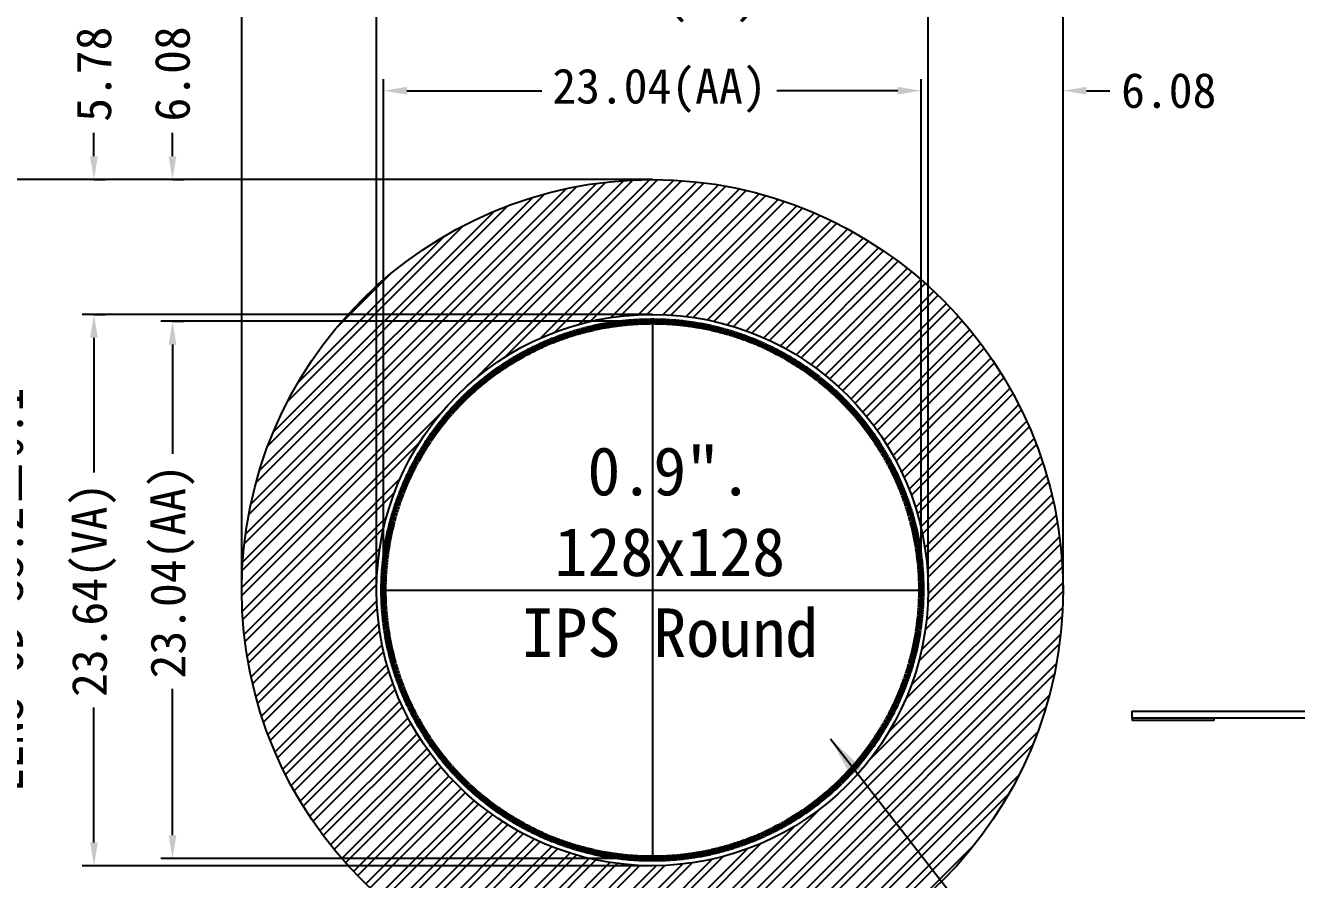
# Model space of a CAD drawing. Header units: inches. Extents: x 228 to 548, y 170 to 330.
# Drawn here: x 257.5 to 311.9, y 263.3 to 299.9 of the extents above; entities that cross this region are included whole.
import ezdxf
from ezdxf.lldxf.tags import DXFTag

# ---------------------------------------------------------------- set-up
doc = ezdxf.new("R2010")
doc.units = ezdxf.units.IN
doc.header["$MEASUREMENT"] = 0
doc.layers.add('06___PRT_ALL_SURFS', color=7, linetype='Continuous')
doc.layers.add('LAYOUT.drawing', color=140, linetype='Continuous', lineweight=100)
doc.layers.add('OUTLINE.drawing', color=190, linetype='Continuous', lineweight=100)
doc.styles.get("Standard").update_dxf_attribs({"font": ''})
doc.styles.add('宋体', font='')
doc.styles.get('Standard').set_extended_font_data('SimSun')
doc.styles.get('宋体').set_extended_font_data('SimSun')
tags = doc.linetypes.add('CENTER2', pattern=[28.575, 19.05, -3.175, 3.175, -3.175]).pattern_tags.tags
tags[10:11] = [DXFTag(74, 4), DXFTag(75, 0), DXFTag(340, '0'), DXFTag(46, 1.0), DXFTag(50, 0.0), DXFTag(44, 0.0), DXFTag(45, 0.0)]
tags[8:9] = [DXFTag(74, 4), DXFTag(75, 0), DXFTag(340, '0'), DXFTag(46, 1.0), DXFTag(50, 0.0), DXFTag(44, 0.0), DXFTag(45, 0.0)]
tags[6:7] = [DXFTag(74, 4), DXFTag(75, 0), DXFTag(340, '0'), DXFTag(46, 1.0), DXFTag(50, 0.0), DXFTag(44, 0.0), DXFTag(45, 0.0)]
tags[4:5] = [DXFTag(74, 4), DXFTag(75, 0), DXFTag(340, '0'), DXFTag(46, 1.0), DXFTag(50, 0.0), DXFTag(44, 0.0), DXFTag(45, 0.0)]
doc.dimstyles.new('STANDARD$0', dxfattribs={"dimscale": 0.5, "dimtxt": 3.5, "dimasz": 2, "dimexe": 1, "dimexo": 0, "dimgap": 1, "dimtad": 0, "dimzin": 9, "dimdsep": 46, "dimtxsty": 'Standard', "dimcen": 0, "dimclrd": 3, "dimclre": 3, "dimclrt": 256, "dimadec": 1, "dimazin": 2, "dimtp": 0.2, "dimtm": 0.2, "dimtfac": 0.5, "dimtofl": 0, "dimtmove": 0, "dimatfit": 0, "dimfxl": 1, "dimarcsym": 0})
doc.dimstyles.new('副本 (2) (2)Standard', dxfattribs={"dimtxt": 1, "dimasz": 1.8, "dimexe": 0.3, "dimexo": 0.3, "dimgap": 0.2, "dimtad": 1, "dimzin": 1, "dimdsep": 46, "dimtxsty": 'Standard', "dimcen": 0, "dimclrd": 3, "dimclre": 3, "dimclrt": 3, "dimadec": 0, "dimazin": 0, "dimtfac": 1, "dimtmove": 0, "dimatfit": 3, "dimfxl": 1, "dimtzin": 0, "dimarcsym": 0})

# ---------------------------------------------------------------- blocks, each defined once
blk = doc.blocks.new('*D25')
at = {"color": 3, "lineweight": -2, "transparency": 16777216}
for p, q in [((272.81, 275.896), (272.81, 297.624)), ((295.848, 275.824), (295.848, 297.624)), ((273.81, 297.124), (279.594, 297.124)), ((294.848, 297.124), (289.67, 297.124))]:
    blk.add_line(p, q, dxfattribs=at)
at = {"color": 3, "transparency": 16777216}
for points in [[(273.81, 297.29), (273.81, 296.957), (272.81, 297.124)], [(294.848, 297.29), (294.848, 296.957), (295.848, 297.124)]]:
    blk.add_solid(points, dxfattribs=at)
at = {"layer": 'Defpoints', "color": 0, "transparency": 16777216}
for p in [(295.848, 297.124), (272.81, 275.896), (295.848, 275.824)]:
    blk.add_point(p, dxfattribs=at)
at = {"color": 3, "transparency": 16777216, "insert": (284.632, 297.124), "char_height": 1.5, "attachment_point": 5, "style": '宋体'}
blk.add_mtext('23.04(AA)', dxfattribs=at)
blk = doc.blocks.new('*D26')
at = {"color": 3, "lineweight": -2, "transparency": 16777216}
for p, q in [((284.292, 287.235), (263.261, 287.235)), ((263.761, 286.235), (263.761, 281.552)), ((263.761, 265.195), (263.761, 271.476)), ((284.292, 264.195), (263.261, 264.195))]:
    blk.add_line(p, q, dxfattribs=at)
at = {"color": 3, "transparency": 16777216}
for points in [[(263.595, 286.235), (263.928, 286.235), (263.761, 287.235)], [(263.595, 265.195), (263.928, 265.195), (263.761, 264.195)]]:
    blk.add_solid(points, dxfattribs=at)
at = {"layer": 'Defpoints', "color": 0, "transparency": 16777216}
for p in [(284.292, 287.235), (263.761, 264.195), (284.292, 264.195)]:
    blk.add_point(p, dxfattribs=at)
at = {"color": 3, "transparency": 16777216, "insert": (263.761, 276.514), "char_height": 1.5, "attachment_point": 5, "rotation": 90, "style": '宋体'}
blk.add_mtext('23.04(AA)', dxfattribs=at)
blk = doc.blocks.new('*D30')
at = {"color": 3, "lineweight": -2, "transparency": 16777216}
for p, q in [((272.509, 275.712), (272.509, 301.498)), ((296.149, 275.712), (296.149, 301.498)), ((273.509, 300.998), (279.291, 300.998)), ((295.149, 300.998), (289.367, 300.998))]:
    blk.add_line(p, q, dxfattribs=at)
at = {"color": 3, "transparency": 16777216}
for points in [[(273.509, 301.165), (273.509, 300.831), (272.509, 300.998)], [(295.149, 301.165), (295.149, 300.831), (296.149, 300.998)]]:
    blk.add_solid(points, dxfattribs=at)
at = {"layer": 'Defpoints', "color": 0, "transparency": 16777216}
for p in [(296.149, 300.998), (272.509, 275.712), (296.149, 275.712)]:
    blk.add_point(p, dxfattribs=at)
at = {"color": 3, "transparency": 16777216, "insert": (284.329, 300.998), "char_height": 1.5, "attachment_point": 5, "style": '宋体'}
blk.add_mtext('23.64(VA)', dxfattribs=at)
blk = doc.blocks.new('*D31')
at = {"color": 3, "lineweight": -2, "transparency": 16777216}
for p, q in [((266.729, 275.712), (266.729, 304.55)), ((267.729, 304.05), (274.854, 304.05)), ((300.929, 304.05), (293.804, 304.05)), ((301.929, 275.712), (301.929, 304.55))]:
    blk.add_line(p, q, dxfattribs=at)
at = {"color": 3, "transparency": 16777216}
for points in [[(267.729, 304.217), (267.729, 303.884), (266.729, 304.05)], [(300.929, 304.217), (300.929, 303.884), (301.929, 304.05)]]:
    blk.add_solid(points, dxfattribs=at)
at = {"layer": 'Defpoints', "color": 0, "transparency": 16777216}
for p in [(301.929, 304.05), (266.729, 275.712), (301.929, 275.712)]:
    blk.add_point(p, dxfattribs=at)
at = {"color": 3, "transparency": 16777216, "insert": (284.329, 304.05), "char_height": 1.5, "attachment_point": 5, "style": '宋体'}
blk.add_mtext('LENS OD 35.2%%P0.1', dxfattribs=at)
blk = doc.blocks.new('*D32')
at = {"color": 3, "lineweight": -2, "transparency": 16777216}
for p, q in [((284.329, 287.532), (259.895, 287.532)), ((260.395, 286.532), (260.395, 280.758)), ((260.395, 264.892), (260.395, 270.682)), ((284.329, 263.892), (259.895, 263.892))]:
    blk.add_line(p, q, dxfattribs=at)
at = {"color": 3, "transparency": 16777216}
for points in [[(260.228, 286.532), (260.562, 286.532), (260.395, 287.532)], [(260.228, 264.892), (260.562, 264.892), (260.395, 263.892)]]:
    blk.add_solid(points, dxfattribs=at)
at = {"layer": 'Defpoints', "color": 0, "transparency": 16777216}
for p in [(284.329, 287.532), (260.395, 263.892), (284.329, 263.892)]:
    blk.add_point(p, dxfattribs=at)
at = {"color": 3, "transparency": 16777216, "insert": (260.395, 275.72), "char_height": 1.5, "attachment_point": 5, "rotation": 90, "style": '宋体'}
blk.add_mtext('23.64(VA)', dxfattribs=at)
blk = doc.blocks.new('*D33')
at = {"color": 3, "lineweight": -2, "transparency": 16777216}
for p, q in [((284.329, 293.312), (256.111, 293.312)), ((256.611, 292.312), (256.611, 285.187)), ((256.611, 259.112), (256.611, 266.237)), ((284.329, 258.112), (256.111, 258.112))]:
    blk.add_line(p, q, dxfattribs=at)
at = {"color": 3, "transparency": 16777216}
for points in [[(256.444, 292.312), (256.778, 292.312), (256.611, 293.312)], [(256.444, 259.112), (256.778, 259.112), (256.611, 258.112)]]:
    blk.add_solid(points, dxfattribs=at)
at = {"layer": 'Defpoints', "color": 0, "transparency": 16777216}
for p in [(284.329, 293.312), (256.611, 258.112), (284.329, 258.112)]:
    blk.add_point(p, dxfattribs=at)
at = {"color": 3, "transparency": 16777216, "insert": (256.611, 275.712), "char_height": 1.5, "attachment_point": 5, "rotation": 90, "style": '宋体'}
blk.add_mtext('LENS OD 35.2%%P0.1', dxfattribs=at)
blk = doc.blocks.new('*D43')
at = {"color": 3, "lineweight": -2, "transparency": 16777216}
for p, q in [((295.848, 297.124), (295.848, 297.624)), ((301.929, 297.124), (301.929, 297.624)), ((294.848, 297.124), (293.848, 297.124)), ((302.929, 297.124), (303.929, 297.124))]:
    blk.add_line(p, q, dxfattribs=at)
at = {"color": 3, "transparency": 16777216}
for points in [[(294.848, 297.29), (294.848, 296.957), (295.848, 297.124)], [(302.929, 297.29), (302.929, 296.957), (301.929, 297.124)]]:
    blk.add_solid(points, dxfattribs=at)
at = {"layer": 'Defpoints', "color": 0, "transparency": 16777216}
for p in [(295.848, 297.124), (301.929, 297.124), (301.929, 297.124)]:
    blk.add_point(p, dxfattribs=at)
at = {"color": 3, "transparency": 16777216, "insert": (306.461, 297.124), "char_height": 1.5, "attachment_point": 5, "style": '宋体'}
blk.add_mtext('6.08', dxfattribs=at)
blk = doc.blocks.new('*D45')
at = {"color": 3, "lineweight": -2, "transparency": 16777216}
for p, q in [((263.761, 294.312), (263.761, 295.312)), ((263.761, 293.312), (264.261, 293.312)), ((263.761, 287.235), (264.261, 287.235)), ((263.761, 286.235), (263.761, 285.235))]:
    blk.add_line(p, q, dxfattribs=at)
at = {"color": 3, "transparency": 16777216}
for points in [[(263.595, 294.312), (263.928, 294.312), (263.761, 293.312)], [(263.595, 286.235), (263.928, 286.235), (263.761, 287.235)]]:
    blk.add_solid(points, dxfattribs=at)
at = {"layer": 'Defpoints', "color": 0, "transparency": 16777216}
for p in [(263.761, 293.312), (263.761, 293.312), (263.761, 287.235)]:
    blk.add_point(p, dxfattribs=at)
at = {"color": 3, "transparency": 16777216, "insert": (263.761, 297.844), "char_height": 1.5, "attachment_point": 5, "rotation": 90, "style": '宋体'}
blk.add_mtext('6.08', dxfattribs=at)
blk = doc.blocks.new('*D46')
at = {"color": 3, "lineweight": -2, "transparency": 16777216}
for p, q in [((260.395, 294.312), (260.395, 295.312)), ((260.395, 293.312), (260.895, 293.312)), ((260.395, 287.532), (260.895, 287.532)), ((260.395, 286.532), (260.395, 285.532))]:
    blk.add_line(p, q, dxfattribs=at)
at = {"color": 3, "transparency": 16777216}
for points in [[(260.228, 294.312), (260.562, 294.312), (260.395, 293.312)], [(260.228, 286.532), (260.562, 286.532), (260.395, 287.532)]]:
    blk.add_solid(points, dxfattribs=at)
at = {"layer": 'Defpoints', "color": 0, "transparency": 16777216}
for p in [(260.395, 293.312), (260.395, 293.312), (260.395, 287.532)]:
    blk.add_point(p, dxfattribs=at)
at = {"color": 3, "transparency": 16777216, "insert": (260.395, 297.831), "char_height": 1.5, "attachment_point": 5, "rotation": 90, "style": '宋体'}
blk.add_mtext('5.78', dxfattribs=at)

msp = doc.modelspace()

# ---------------------------------------------------------------- hatches: boundary and pattern name
at = {"linetype": 'ByBlock'}
h = msp.add_hatch(dxfattribs=at)
h.set_pattern_fill('ANSI32', color=8, scale=2, style=0)
h.set_pattern_definition([(45, (306.5582, 16.54974), (-0.53033, 0.53033), []), (45, (306.9118, 16.54974), (-0.53033, 0.53033), [])])
h.paths.add_polyline_path([(301.929, 275.712, 1), (266.729, 275.712, 1)])
h.paths.add_polyline_path([(272.509, 275.712, -1), (296.149, 275.712, -1)], flags=16)

# ---------------------------------------------------------------- linework, layer by layer
at = {"linetype": 'CENTER2', "ltscale": 0.1}
for p, q in [((284.329, 287.235), (284.329, 264.195)), ((272.809, 275.712), (295.849, 275.712))]:
    msp.add_line(p, q, dxfattribs=at)
at = {"color": 30, "linetype": 'Continuous'}
for p, q in [((304.894, 270.212), (304.894, 270.112)), ((308.394, 270.112), (304.894, 270.112)), ((308.394, 270.212), (308.394, 270.112))]:
    msp.add_line(p, q, dxfattribs=at)
at = {"color": 8, "linetype": 'Continuous'}
msp.add_circle((284.329, 275.712), 17.6, dxfattribs=at)
at = {"color": 8}
msp.add_circle((284.329, 275.712), 11.82, dxfattribs=at)
at = {"layer": '06___PRT_ALL_SURFS', "color": 30, "linetype": 'Continuous'}
msp.add_lwpolyline([(349.194, 262.342), (349.194, 261.142, -1), (347.394, 261.142), (347.394, 269.212, 0.414214), (346.394, 270.212), (304.894, 270.212), (304.894, 270.512), (346.394, 270.512, -0.414214), (347.694, 269.212), (347.694, 261.142, 1), (348.894, 261.142), (348.894, 262.342)], format="xyb", close=True, dxfattribs=at)
at = {"layer": 'LAYOUT.drawing', "color": 140, "linetype": 'Continuous', "lineweight": 100}
msp.add_lwpolyline([(284.292, 264.195), (284.22, 264.195), (284.147, 264.196), (284.074, 264.197), (284.002, 264.199), (283.929, 264.201), (283.856, 264.204), (283.784, 264.207), (283.711, 264.211), (283.639, 264.215), (283.566, 264.22), (283.494, 264.225), (283.421, 264.23), (283.349, 264.236), (283.276, 264.243), (283.204, 264.25), (283.132, 264.257), (283.059, 264.265), (282.987, 264.273), (282.915, 264.282), (282.843, 264.291), (282.771, 264.3), (282.699, 264.31), (282.627, 264.321), (282.555, 264.332), (282.483, 264.343), (282.412, 264.355), (282.34, 264.367), (282.268, 264.38), (282.197, 264.393), (282.126, 264.407), (282.054, 264.421), (281.983, 264.436), (281.912, 264.451), (281.841, 264.466), (281.77, 264.482), (281.699, 264.499), (281.629, 264.515), (281.558, 264.533), (281.488, 264.55), (281.417, 264.568), (281.347, 264.587), (281.277, 264.606), (281.207, 264.626), (281.137, 264.645), (281.067, 264.666), (280.997, 264.687), (280.928, 264.708), (280.859, 264.73), (280.789, 264.752), (280.72, 264.774), (280.651, 264.797), (280.583, 264.821), (280.514, 264.844), (280.445, 264.869), (280.377, 264.893), (280.309, 264.919), (280.241, 264.944), (280.173, 264.97), (280.105, 264.997), (280.038, 265.023), (279.97, 265.051), (279.903, 265.078), (279.836, 265.107), (279.769, 265.135), (279.703, 265.164), (279.636, 265.193), (279.57, 265.223), (279.504, 265.253), (279.438, 265.284), (279.372, 265.315), (279.307, 265.347), (279.242, 265.379), (279.176, 265.411), (279.112, 265.444), (279.047, 265.477), (278.982, 265.51), (278.918, 265.544), (278.854, 265.578), (278.79, 265.613), (278.727, 265.648), (278.663, 265.684), (278.6, 265.72), (278.537, 265.756), (278.474, 265.793), (278.412, 265.83), (278.35, 265.867), (278.288, 265.905), (278.226, 265.944), (278.164, 265.982), (278.103, 266.021), (278.042, 266.061), (277.981, 266.101), (277.921, 266.141), (277.861, 266.182), (277.801, 266.223), (277.741, 266.264), (277.681, 266.306), (277.622, 266.348), (277.563, 266.39), (277.504, 266.433), (277.446, 266.476), (277.388, 266.52), (277.33, 266.564), (277.272, 266.608), (277.215, 266.653), (277.158, 266.698), (277.101, 266.744), (277.045, 266.789), (276.989, 266.835), (276.933, 266.882), (276.877, 266.929), (276.822, 266.976), (276.767, 267.023), (276.712, 267.071), (276.658, 267.12), (276.604, 267.168), (276.55, 267.217), (276.497, 267.266), (276.444, 267.316), (276.391, 267.366), (276.338, 267.416), (276.286, 267.467), (276.234, 267.517), (276.183, 267.569), (276.131, 267.62), (276.081, 267.672), (276.03, 267.724), (275.98, 267.777), (275.93, 267.83), (275.88, 267.883), (275.831, 267.936), (275.782, 267.99), (275.734, 268.044), (275.685, 268.098), (275.637, 268.153), (275.59, 268.208), (275.543, 268.263), (275.496, 268.319), (275.449, 268.375), (275.403, 268.431), (275.358, 268.487), (275.312, 268.544), (275.267, 268.601), (275.222, 268.658), (275.178, 268.716), (275.134, 268.774), (275.09, 268.832), (275.047, 268.89), (275.004, 268.949), (274.962, 269.008), (274.92, 269.067), (274.878, 269.127), (274.837, 269.187), (274.796, 269.247), (274.755, 269.307), (274.715, 269.367), (274.675, 269.428), (274.635, 269.489), (274.596, 269.55), (274.558, 269.612), (274.519, 269.674), (274.481, 269.736), (274.444, 269.798), (274.407, 269.86), (274.37, 269.923), (274.334, 269.986), (274.298, 270.049), (274.262, 270.113), (274.227, 270.176), (274.192, 270.24), (274.158, 270.304), (274.124, 270.368), (274.091, 270.433), (274.058, 270.498), (274.025, 270.562), (273.993, 270.628), (273.961, 270.693), (273.929, 270.758), (273.898, 270.824), (273.867, 270.89), (273.837, 270.956), (273.807, 271.022), (273.778, 271.089), (273.749, 271.155), (273.72, 271.222), (273.692, 271.289), (273.665, 271.356), (273.637, 271.424), (273.611, 271.491), (273.584, 271.559), (273.558, 271.627), (273.533, 271.695), (273.507, 271.763), (273.483, 271.831), (273.458, 271.9), (273.435, 271.969), (273.411, 272.037), (273.388, 272.106), (273.366, 272.175), (273.343, 272.245), (273.322, 272.314), (273.301, 272.384), (273.28, 272.453), (273.259, 272.523), (273.24, 272.593), (273.22, 272.663), (273.201, 272.733), (273.182, 272.803), (273.164, 272.874), (273.147, 272.944), (273.129, 273.015), (273.113, 273.085), (273.096, 273.156), (273.08, 273.227), (273.065, 273.298), (273.05, 273.369), (273.035, 273.44), (273.021, 273.512), (273.007, 273.583), (272.994, 273.655), (272.981, 273.726), (272.969, 273.798), (272.957, 273.869), (272.946, 273.941), (272.935, 274.013), (272.924, 274.085), (272.914, 274.157), (272.905, 274.229), (272.896, 274.301), (272.887, 274.373), (272.879, 274.445), (272.871, 274.518), (272.864, 274.59), (272.857, 274.662), (272.85, 274.735), (272.844, 274.807), (272.839, 274.88), (272.834, 274.952), (272.829, 275.025), (272.825, 275.097), (272.821, 275.17), (272.818, 275.242), (272.815, 275.315), (272.813, 275.388), (272.811, 275.46), (272.81, 275.533), (272.809, 275.606), (272.809, 275.678), (272.809, 275.751), (272.809, 275.824), (272.81, 275.896), (272.811, 275.969), (272.813, 276.042), (272.815, 276.114), (272.818, 276.187), (272.821, 276.259), (272.825, 276.332), (272.829, 276.405), (272.834, 276.477), (272.839, 276.55), (272.844, 276.622), (272.85, 276.694), (272.857, 276.767), (272.864, 276.839), (272.871, 276.912), (272.879, 276.984), (272.887, 277.056), (272.896, 277.128), (272.905, 277.2), (272.914, 277.272), (272.924, 277.344), (272.935, 277.416), (272.946, 277.488), (272.957, 277.56), (272.969, 277.631), (272.981, 277.703), (272.994, 277.775), (273.007, 277.846), (273.021, 277.917), (273.035, 277.989), (273.05, 278.06), (273.065, 278.131), (273.08, 278.202), (273.096, 278.273), (273.113, 278.344), (273.129, 278.414), (273.147, 278.485), (273.164, 278.556), (273.182, 278.626), (273.201, 278.696), (273.22, 278.766), (273.24, 278.836), (273.259, 278.906), (273.28, 278.976), (273.301, 279.046), (273.322, 279.115), (273.343, 279.184), (273.366, 279.254), (273.388, 279.323), (273.411, 279.392), (273.435, 279.461), (273.458, 279.529), (273.483, 279.598), (273.507, 279.666), (273.533, 279.734), (273.558, 279.802), (273.584, 279.87), (273.611, 279.938), (273.637, 280.005), (273.665, 280.073), (273.692, 280.14), (273.72, 280.207), (273.749, 280.274), (273.778, 280.34), (273.807, 280.407), (273.837, 280.473), (273.867, 280.539), (273.898, 280.605), (273.929, 280.671), (273.961, 280.736), (273.993, 280.802), (274.025, 280.867), (274.058, 280.932), (274.091, 280.996), (274.124, 281.061), (274.158, 281.125), (274.192, 281.189), (274.227, 281.253), (274.262, 281.317), (274.298, 281.38), (274.334, 281.443), (274.37, 281.506), (274.407, 281.569), (274.444, 281.631), (274.481, 281.693), (274.519, 281.755), (274.558, 281.817), (274.596, 281.879), (274.635, 281.94), (274.675, 282.001), (274.715, 282.062), (274.755, 282.122), (274.796, 282.183), (274.837, 282.243), (274.878, 282.302), (274.92, 282.362), (274.962, 282.421), (275.004, 282.48), (275.047, 282.539), (275.09, 282.597), (275.134, 282.655), (275.178, 282.713), (275.222, 282.771), (275.267, 282.828), (275.312, 282.885), (275.358, 282.942), (275.403, 282.998), (275.449, 283.054), (275.496, 283.11), (275.543, 283.166), (275.59, 283.221), (275.637, 283.276), (275.685, 283.331), (275.734, 283.385), (275.782, 283.439), (275.831, 283.493), (275.88, 283.546), (275.93, 283.6), (275.98, 283.652), (276.03, 283.705), (276.081, 283.757), (276.131, 283.809), (276.183, 283.86), (276.234, 283.912), (276.286, 283.963), (276.338, 284.013), (276.391, 284.063), (276.444, 284.113), (276.497, 284.163), (276.55, 284.212), (276.604, 284.261), (276.658, 284.31), (276.712, 284.358), (276.767, 284.406), (276.822, 284.453), (276.877, 284.5), (276.933, 284.547), (276.989, 284.594), (277.045, 284.64), (277.101, 284.686), (277.158, 284.731), (277.215, 284.776), (277.272, 284.821), (277.33, 284.865), (277.388, 284.909), (277.446, 284.953), (277.504, 284.996), (277.563, 285.039), (277.622, 285.081), (277.681, 285.123), (277.741, 285.165), (277.801, 285.206), (277.861, 285.247), (277.921, 285.288), (277.981, 285.328), (278.042, 285.368), (278.103, 285.408), (278.164, 285.447), (278.226, 285.485), (278.288, 285.524), (278.35, 285.562), (278.412, 285.599), (278.474, 285.636), (278.537, 285.673), (278.6, 285.709), (278.663, 285.745), (278.727, 285.781), (278.79, 285.816), (278.854, 285.851), (278.918, 285.885), (278.982, 285.919), (279.047, 285.952), (279.112, 285.986), (279.176, 286.018), (279.242, 286.051), (279.307, 286.082), (279.372, 286.114), (279.438, 286.145), (279.504, 286.176), (279.57, 286.206), (279.636, 286.236), (279.703, 286.265), (279.769, 286.294), (279.836, 286.323), (279.903, 286.351), (279.97, 286.378), (280.038, 286.406), (280.105, 286.433), (280.173, 286.459), (280.241, 286.485), (280.309, 286.511), (280.377, 286.536), (280.445, 286.56), (280.514, 286.585), (280.583, 286.609), (280.651, 286.632), (280.72, 286.655), (280.789, 286.677), (280.859, 286.7), (280.928, 286.721), (280.997, 286.743), (281.067, 286.763), (281.137, 286.784), (281.207, 286.804), (281.277, 286.823), (281.347, 286.842), (281.417, 286.861), (281.488, 286.879), (281.558, 286.897), (281.629, 286.914), (281.699, 286.931), (281.77, 286.947), (281.841, 286.963), (281.912, 286.978), (281.983, 286.993), (282.054, 287.008), (282.126, 287.022), (282.197, 287.036), (282.268, 287.049), (282.34, 287.062), (282.412, 287.074), (282.483, 287.086), (282.555, 287.097), (282.627, 287.108), (282.699, 287.119), (282.771, 287.129), (282.843, 287.138), (282.915, 287.148), (282.987, 287.156), (283.059, 287.164), (283.132, 287.172), (283.204, 287.18), (283.276, 287.186), (283.349, 287.193), (283.421, 287.199), (283.494, 287.204), (283.566, 287.209), (283.639, 287.214), (283.711, 287.218), (283.784, 287.222), (283.856, 287.225), (283.929, 287.228), (284.002, 287.23), (284.074, 287.232), (284.147, 287.233), (284.22, 287.234), (284.292, 287.235), (284.365, 287.235), (284.438, 287.234), (284.51, 287.233), (284.583, 287.232), (284.656, 287.23), (284.728, 287.228), (284.801, 287.225), (284.873, 287.222), (284.946, 287.218), (285.019, 287.214), (285.091, 287.209), (285.164, 287.204), (285.236, 287.199), (285.308, 287.193), (285.381, 287.186), (285.453, 287.18), (285.525, 287.172), (285.598, 287.164), (285.67, 287.156), (285.742, 287.148), (285.814, 287.138), (285.886, 287.129), (285.958, 287.119), (286.03, 287.108), (286.102, 287.097), (286.174, 287.086), (286.245, 287.074), (286.317, 287.062), (286.389, 287.049), (286.46, 287.036), (286.531, 287.022), (286.603, 287.008), (286.674, 286.993), (286.745, 286.978), (286.816, 286.963), (286.887, 286.947), (286.958, 286.931), (287.028, 286.914), (287.099, 286.897), (287.17, 286.879), (287.24, 286.861), (287.31, 286.842), (287.38, 286.823), (287.45, 286.804), (287.52, 286.784), (287.59, 286.763), (287.66, 286.743), (287.729, 286.721), (287.798, 286.7), (287.868, 286.677), (287.937, 286.655), (288.006, 286.632), (288.075, 286.609), (288.143, 286.585), (288.212, 286.56), (288.28, 286.536), (288.348, 286.511), (288.416, 286.485), (288.484, 286.459), (288.552, 286.433), (288.619, 286.406), (288.687, 286.378), (288.754, 286.351), (288.821, 286.323), (288.888, 286.294), (288.954, 286.265), (289.021, 286.236), (289.087, 286.206), (289.153, 286.176), (289.219, 286.145), (289.285, 286.114), (289.35, 286.082), (289.416, 286.051), (289.481, 286.018), (289.546, 285.986), (289.61, 285.952), (289.675, 285.919), (289.739, 285.885), (289.803, 285.851), (289.867, 285.816), (289.931, 285.781), (289.994, 285.745), (290.057, 285.709), (290.12, 285.673), (290.183, 285.636), (290.245, 285.599), (290.307, 285.562), (290.369, 285.524), (290.431, 285.485), (290.493, 285.447), (290.554, 285.408), (290.615, 285.368), (290.676, 285.328), (290.736, 285.288), (290.797, 285.247), (290.857, 285.206), (290.916, 285.165), (290.976, 285.123), (291.035, 285.081), (291.094, 285.039), (291.153, 284.996), (291.211, 284.953), (291.269, 284.909), (291.327, 284.865), (291.385, 284.821), (291.442, 284.776), (291.499, 284.731), (291.556, 284.686), (291.612, 284.64), (291.668, 284.594), (291.724, 284.547), (291.78, 284.5), (291.835, 284.453), (291.89, 284.406), (291.945, 284.358), (291.999, 284.31), (292.053, 284.261), (292.107, 284.212), (292.16, 284.163), (292.214, 284.113), (292.266, 284.063), (292.319, 284.013), (292.371, 283.963), (292.423, 283.912), (292.474, 283.86), (292.526, 283.809), (292.577, 283.757), (292.627, 283.705), (292.677, 283.652), (292.727, 283.6), (292.777, 283.546), (292.826, 283.493), (292.875, 283.439), (292.924, 283.385), (292.972, 283.331), (293.02, 283.276), (293.067, 283.221), (293.114, 283.166), (293.161, 283.11), (293.208, 283.054), (293.254, 282.998), (293.3, 282.942), (293.345, 282.885), (293.39, 282.828), (293.435, 282.771), (293.479, 282.713), (293.523, 282.655), (293.567, 282.597), (293.61, 282.539), (293.653, 282.48), (293.695, 282.421), (293.737, 282.362), (293.779, 282.302), (293.82, 282.243), (293.861, 282.183), (293.902, 282.122), (293.942, 282.062), (293.982, 282.001), (294.022, 281.94), (294.061, 281.879), (294.099, 281.817), (294.138, 281.755), (294.176, 281.693), (294.213, 281.631), (294.25, 281.569), (294.287, 281.506), (294.323, 281.443), (294.359, 281.38), (294.395, 281.317), (294.43, 281.253), (294.465, 281.189), (294.499, 281.125), (294.533, 281.061), (294.566, 280.996), (294.6, 280.932), (294.632, 280.867), (294.665, 280.802), (294.696, 280.736), (294.728, 280.671), (294.759, 280.605), (294.79, 280.539), (294.82, 280.473), (294.85, 280.407), (294.879, 280.34), (294.908, 280.274), (294.937, 280.207), (294.965, 280.14), (294.992, 280.073), (295.02, 280.005), (295.047, 279.938), (295.073, 279.87), (295.099, 279.802), (295.125, 279.734), (295.15, 279.666), (295.174, 279.598), (295.199, 279.529), (295.223, 279.461), (295.246, 279.392), (295.269, 279.323), (295.291, 279.254), (295.314, 279.184), (295.335, 279.115), (295.357, 279.046), (295.377, 278.976), (295.398, 278.906), (295.418, 278.836), (295.437, 278.766), (295.456, 278.696), (295.475, 278.626), (295.493, 278.556), (295.51, 278.485), (295.528, 278.414), (295.545, 278.344), (295.561, 278.273), (295.577, 278.202), (295.592, 278.131), (295.607, 278.06), (295.622, 277.989), (295.636, 277.917), (295.65, 277.846), (295.663, 277.775), (295.676, 277.703), (295.688, 277.631), (295.7, 277.56), (295.711, 277.488), (295.722, 277.416), (295.733, 277.344), (295.743, 277.272), (295.752, 277.2), (295.762, 277.128), (295.77, 277.056), (295.778, 276.984), (295.786, 276.912), (295.794, 276.839), (295.8, 276.767), (295.807, 276.694), (295.813, 276.622), (295.818, 276.55), (295.823, 276.477), (295.828, 276.405), (295.832, 276.332), (295.836, 276.259), (295.839, 276.187), (295.842, 276.114), (295.844, 276.042), (295.846, 275.969), (295.847, 275.896), (295.848, 275.824), (295.849, 275.751), (295.849, 275.678), (295.848, 275.606), (295.847, 275.533), (295.846, 275.46), (295.844, 275.388), (295.842, 275.315), (295.839, 275.242), (295.836, 275.17), (295.832, 275.097), (295.828, 275.025), (295.823, 274.952), (295.818, 274.88), (295.813, 274.807), (295.807, 274.735), (295.8, 274.662), (295.794, 274.59), (295.786, 274.518), (295.778, 274.445), (295.77, 274.373), (295.762, 274.301), (295.752, 274.229), (295.743, 274.157), (295.733, 274.085), (295.722, 274.013), (295.711, 273.941), (295.7, 273.869), (295.688, 273.798), (295.676, 273.726), (295.663, 273.655), (295.65, 273.583), (295.636, 273.512), (295.622, 273.44), (295.607, 273.369), (295.592, 273.298), (295.577, 273.227), (295.561, 273.156), (295.545, 273.085), (295.528, 273.015), (295.51, 272.944), (295.493, 272.874), (295.475, 272.803), (295.456, 272.733), (295.437, 272.663), (295.418, 272.593), (295.398, 272.523), (295.377, 272.453), (295.357, 272.384), (295.335, 272.314), (295.314, 272.245), (295.291, 272.175), (295.269, 272.106), (295.246, 272.037), (295.223, 271.969), (295.199, 271.9), (295.174, 271.831), (295.15, 271.763), (295.125, 271.695), (295.099, 271.627), (295.073, 271.559), (295.047, 271.491), (295.02, 271.424), (294.992, 271.356), (294.965, 271.289), (294.937, 271.222), (294.908, 271.155), (294.879, 271.089), (294.85, 271.022), (294.82, 270.956), (294.79, 270.89), (294.759, 270.824), (294.728, 270.758), (294.696, 270.693), (294.665, 270.628), (294.632, 270.562), (294.6, 270.498), (294.566, 270.433), (294.533, 270.368), (294.499, 270.304), (294.465, 270.24), (294.43, 270.176), (294.395, 270.113), (294.359, 270.049), (294.323, 269.986), (294.287, 269.923), (294.25, 269.86), (294.213, 269.798), (294.176, 269.736), (294.138, 269.674), (294.099, 269.612), (294.061, 269.55), (294.022, 269.489), (293.982, 269.428), (293.942, 269.367), (293.902, 269.307), (293.861, 269.247), (293.82, 269.187), (293.779, 269.127), (293.737, 269.067), (293.695, 269.008), (293.653, 268.949), (293.61, 268.89), (293.567, 268.832), (293.523, 268.774), (293.479, 268.716), (293.435, 268.658), (293.39, 268.601), (293.345, 268.544), (293.3, 268.487), (293.254, 268.431), (293.208, 268.375), (293.161, 268.319), (293.114, 268.263), (293.067, 268.208), (293.02, 268.153), (292.972, 268.098), (292.924, 268.044), (292.875, 267.99), (292.826, 267.936), (292.777, 267.883), (292.727, 267.83), (292.677, 267.777), (292.627, 267.724), (292.577, 267.672), (292.526, 267.62), (292.474, 267.569), (292.423, 267.517), (292.371, 267.467), (292.319, 267.416), (292.266, 267.366), (292.214, 267.316), (292.16, 267.266), (292.107, 267.217), (292.053, 267.168), (291.999, 267.12), (291.945, 267.071), (291.89, 267.023), (291.835, 266.976), (291.78, 266.929), (291.724, 266.882), (291.668, 266.835), (291.612, 266.789), (291.556, 266.744), (291.499, 266.698), (291.442, 266.653), (291.385, 266.608), (291.327, 266.564), (291.269, 266.52), (291.211, 266.476), (291.153, 266.433), (291.094, 266.39), (291.035, 266.348), (290.976, 266.306), (290.916, 266.264), (290.857, 266.223), (290.797, 266.182), (290.736, 266.141), (290.676, 266.101), (290.615, 266.061), (290.554, 266.021), (290.493, 265.982), (290.431, 265.944), (290.369, 265.905), (290.307, 265.867), (290.245, 265.83), (290.183, 265.793), (290.12, 265.756), (290.057, 265.72), (289.994, 265.684), (289.931, 265.648), (289.867, 265.613), (289.803, 265.578), (289.739, 265.544), (289.675, 265.51), (289.61, 265.477), (289.546, 265.444), (289.481, 265.411), (289.416, 265.379), (289.35, 265.347), (289.285, 265.315), (289.219, 265.284), (289.153, 265.253), (289.087, 265.223), (289.021, 265.193), (288.954, 265.164), (288.888, 265.135), (288.821, 265.107), (288.754, 265.078), (288.687, 265.051), (288.619, 265.023), (288.552, 264.997), (288.484, 264.97), (288.416, 264.944), (288.348, 264.919), (288.28, 264.893), (288.212, 264.869), (288.143, 264.844), (288.075, 264.821), (288.006, 264.797), (287.937, 264.774), (287.868, 264.752), (287.798, 264.73), (287.729, 264.708), (287.66, 264.687), (287.59, 264.666), (287.52, 264.645), (287.45, 264.626), (287.38, 264.606), (287.31, 264.587), (287.24, 264.568), (287.17, 264.55), (287.099, 264.533), (287.028, 264.515), (286.958, 264.499), (286.887, 264.482), (286.816, 264.466), (286.745, 264.451), (286.674, 264.436), (286.603, 264.421), (286.531, 264.407), (286.46, 264.393), (286.389, 264.38), (286.317, 264.367), (286.245, 264.355), (286.174, 264.343), (286.102, 264.332), (286.03, 264.321), (285.958, 264.31), (285.886, 264.3), (285.814, 264.291), (285.742, 264.282), (285.67, 264.273), (285.598, 264.265), (285.525, 264.257), (285.453, 264.25), (285.381, 264.243), (285.308, 264.236), (285.236, 264.23), (285.164, 264.225), (285.091, 264.22), (285.019, 264.215), (284.946, 264.211), (284.873, 264.207), (284.801, 264.204), (284.728, 264.201), (284.656, 264.199), (284.583, 264.197), (284.51, 264.196), (284.438, 264.195), (284.365, 264.195)], close=True, dxfattribs=at)
at = {"layer": 'OUTLINE.drawing', "color": 190, "linetype": 'Continuous', "lineweight": 100}
msp.add_lwpolyline([(284.292, 264.195), (284.22, 264.195), (284.147, 264.196), (284.074, 264.197), (284.002, 264.199), (283.929, 264.201), (283.856, 264.204), (283.784, 264.207), (283.711, 264.211), (283.639, 264.215), (283.566, 264.22), (283.494, 264.225), (283.421, 264.23), (283.349, 264.236), (283.276, 264.243), (283.204, 264.25), (283.132, 264.257), (283.059, 264.265), (282.987, 264.273), (282.915, 264.282), (282.843, 264.291), (282.771, 264.3), (282.699, 264.31), (282.627, 264.321), (282.555, 264.332), (282.483, 264.343), (282.412, 264.355), (282.34, 264.367), (282.268, 264.38), (282.197, 264.393), (282.126, 264.407), (282.054, 264.421), (281.983, 264.436), (281.912, 264.451), (281.841, 264.466), (281.77, 264.482), (281.699, 264.499), (281.629, 264.515), (281.558, 264.533), (281.488, 264.55), (281.417, 264.568), (281.347, 264.587), (281.277, 264.606), (281.207, 264.626), (281.137, 264.645), (281.067, 264.666), (280.997, 264.687), (280.928, 264.708), (280.859, 264.73), (280.789, 264.752), (280.72, 264.774), (280.651, 264.797), (280.583, 264.821), (280.514, 264.844), (280.445, 264.869), (280.377, 264.893), (280.309, 264.919), (280.241, 264.944), (280.173, 264.97), (280.105, 264.997), (280.038, 265.023), (279.97, 265.051), (279.903, 265.078), (279.836, 265.107), (279.769, 265.135), (279.703, 265.164), (279.636, 265.193), (279.57, 265.223), (279.504, 265.253), (279.438, 265.284), (279.372, 265.315), (279.307, 265.347), (279.242, 265.379), (279.176, 265.411), (279.112, 265.444), (279.047, 265.477), (278.982, 265.51), (278.918, 265.544), (278.854, 265.578), (278.79, 265.613), (278.727, 265.648), (278.663, 265.684), (278.6, 265.72), (278.537, 265.756), (278.474, 265.793), (278.412, 265.83), (278.35, 265.867), (278.288, 265.905), (278.226, 265.944), (278.164, 265.982), (278.103, 266.021), (278.042, 266.061), (277.981, 266.101), (277.921, 266.141), (277.861, 266.182), (277.801, 266.223), (277.741, 266.264), (277.681, 266.306), (277.622, 266.348), (277.563, 266.39), (277.504, 266.433), (277.446, 266.476), (277.388, 266.52), (277.33, 266.564), (277.272, 266.608), (277.215, 266.653), (277.158, 266.698), (277.101, 266.744), (277.045, 266.789), (276.989, 266.835), (276.933, 266.882), (276.877, 266.929), (276.822, 266.976), (276.767, 267.023), (276.712, 267.071), (276.658, 267.12), (276.604, 267.168), (276.55, 267.217), (276.497, 267.266), (276.444, 267.316), (276.391, 267.366), (276.338, 267.416), (276.286, 267.467), (276.234, 267.517), (276.183, 267.569), (276.131, 267.62), (276.081, 267.672), (276.03, 267.724), (275.98, 267.777), (275.93, 267.83), (275.88, 267.883), (275.831, 267.936), (275.782, 267.99), (275.734, 268.044), (275.685, 268.098), (275.637, 268.153), (275.59, 268.208), (275.543, 268.263), (275.496, 268.319), (275.449, 268.375), (275.403, 268.431), (275.358, 268.487), (275.312, 268.544), (275.267, 268.601), (275.222, 268.658), (275.178, 268.716), (275.134, 268.774), (275.09, 268.832), (275.047, 268.89), (275.004, 268.949), (274.962, 269.008), (274.92, 269.067), (274.878, 269.127), (274.837, 269.187), (274.796, 269.247), (274.755, 269.307), (274.715, 269.367), (274.675, 269.428), (274.635, 269.489), (274.596, 269.55), (274.558, 269.612), (274.519, 269.674), (274.481, 269.736), (274.444, 269.798), (274.407, 269.86), (274.37, 269.923), (274.334, 269.986), (274.298, 270.049), (274.262, 270.113), (274.227, 270.176), (274.192, 270.24), (274.158, 270.304), (274.124, 270.368), (274.091, 270.433), (274.058, 270.498), (274.025, 270.562), (273.993, 270.628), (273.961, 270.693), (273.929, 270.758), (273.898, 270.824), (273.867, 270.89), (273.837, 270.956), (273.807, 271.022), (273.778, 271.089), (273.749, 271.155), (273.72, 271.222), (273.692, 271.289), (273.665, 271.356), (273.637, 271.424), (273.611, 271.491), (273.584, 271.559), (273.558, 271.627), (273.533, 271.695), (273.507, 271.763), (273.483, 271.831), (273.458, 271.9), (273.435, 271.969), (273.411, 272.037), (273.388, 272.106), (273.366, 272.175), (273.343, 272.245), (273.322, 272.314), (273.301, 272.384), (273.28, 272.453), (273.259, 272.523), (273.24, 272.593), (273.22, 272.663), (273.201, 272.733), (273.182, 272.803), (273.164, 272.874), (273.147, 272.944), (273.129, 273.015), (273.113, 273.085), (273.096, 273.156), (273.08, 273.227), (273.065, 273.298), (273.05, 273.369), (273.035, 273.44), (273.021, 273.512), (273.007, 273.583), (272.994, 273.655), (272.981, 273.726), (272.969, 273.798), (272.957, 273.869), (272.946, 273.941), (272.935, 274.013), (272.924, 274.085), (272.914, 274.157), (272.905, 274.229), (272.896, 274.301), (272.887, 274.373), (272.879, 274.445), (272.871, 274.518), (272.864, 274.59), (272.857, 274.662), (272.85, 274.735), (272.844, 274.807), (272.839, 274.88), (272.834, 274.952), (272.829, 275.025), (272.825, 275.097), (272.821, 275.17), (272.818, 275.242), (272.815, 275.315), (272.813, 275.388), (272.811, 275.46), (272.81, 275.533), (272.809, 275.606), (272.809, 275.678), (272.809, 275.751), (272.809, 275.824), (272.81, 275.896), (272.811, 275.969), (272.813, 276.042), (272.815, 276.114), (272.818, 276.187), (272.821, 276.259), (272.825, 276.332), (272.829, 276.405), (272.834, 276.477), (272.839, 276.55), (272.844, 276.622), (272.85, 276.694), (272.857, 276.767), (272.864, 276.839), (272.871, 276.912), (272.879, 276.984), (272.887, 277.056), (272.896, 277.128), (272.905, 277.2), (272.914, 277.272), (272.924, 277.344), (272.935, 277.416), (272.946, 277.488), (272.957, 277.56), (272.969, 277.631), (272.981, 277.703), (272.994, 277.775), (273.007, 277.846), (273.021, 277.917), (273.035, 277.989), (273.05, 278.06), (273.065, 278.131), (273.08, 278.202), (273.096, 278.273), (273.113, 278.344), (273.129, 278.414), (273.147, 278.485), (273.164, 278.556), (273.182, 278.626), (273.201, 278.696), (273.22, 278.766), (273.24, 278.836), (273.259, 278.906), (273.28, 278.976), (273.301, 279.046), (273.322, 279.115), (273.343, 279.184), (273.366, 279.254), (273.388, 279.323), (273.411, 279.392), (273.435, 279.461), (273.458, 279.529), (273.483, 279.598), (273.507, 279.666), (273.533, 279.734), (273.558, 279.802), (273.584, 279.87), (273.611, 279.938), (273.637, 280.005), (273.665, 280.073), (273.692, 280.14), (273.72, 280.207), (273.749, 280.274), (273.778, 280.34), (273.807, 280.407), (273.837, 280.473), (273.867, 280.539), (273.898, 280.605), (273.929, 280.671), (273.961, 280.736), (273.993, 280.802), (274.025, 280.867), (274.058, 280.932), (274.091, 280.996), (274.124, 281.061), (274.158, 281.125), (274.192, 281.189), (274.227, 281.253), (274.262, 281.317), (274.298, 281.38), (274.334, 281.443), (274.37, 281.506), (274.407, 281.569), (274.444, 281.631), (274.481, 281.693), (274.519, 281.755), (274.558, 281.817), (274.596, 281.879), (274.635, 281.94), (274.675, 282.001), (274.715, 282.062), (274.755, 282.122), (274.796, 282.183), (274.837, 282.243), (274.878, 282.302), (274.92, 282.362), (274.962, 282.421), (275.004, 282.48), (275.047, 282.539), (275.09, 282.597), (275.134, 282.655), (275.178, 282.713), (275.222, 282.771), (275.267, 282.828), (275.312, 282.885), (275.358, 282.942), (275.403, 282.998), (275.449, 283.054), (275.496, 283.11), (275.543, 283.166), (275.59, 283.221), (275.637, 283.276), (275.685, 283.331), (275.734, 283.385), (275.782, 283.439), (275.831, 283.493), (275.88, 283.546), (275.93, 283.6), (275.98, 283.652), (276.03, 283.705), (276.081, 283.757), (276.131, 283.809), (276.183, 283.86), (276.234, 283.912), (276.286, 283.963), (276.338, 284.013), (276.391, 284.063), (276.444, 284.113), (276.497, 284.163), (276.55, 284.212), (276.604, 284.261), (276.658, 284.31), (276.712, 284.358), (276.767, 284.406), (276.822, 284.453), (276.877, 284.5), (276.933, 284.547), (276.989, 284.594), (277.045, 284.64), (277.101, 284.686), (277.158, 284.731), (277.215, 284.776), (277.272, 284.821), (277.33, 284.865), (277.388, 284.909), (277.446, 284.953), (277.504, 284.996), (277.563, 285.039), (277.622, 285.081), (277.681, 285.123), (277.741, 285.165), (277.801, 285.206), (277.861, 285.247), (277.921, 285.288), (277.981, 285.328), (278.042, 285.368), (278.103, 285.408), (278.164, 285.447), (278.226, 285.485), (278.288, 285.524), (278.35, 285.562), (278.412, 285.599), (278.474, 285.636), (278.537, 285.673), (278.6, 285.709), (278.663, 285.745), (278.727, 285.781), (278.79, 285.816), (278.854, 285.851), (278.918, 285.885), (278.982, 285.919), (279.047, 285.952), (279.112, 285.986), (279.176, 286.018), (279.242, 286.051), (279.307, 286.082), (279.372, 286.114), (279.438, 286.145), (279.504, 286.176), (279.57, 286.206), (279.636, 286.236), (279.703, 286.265), (279.769, 286.294), (279.836, 286.323), (279.903, 286.351), (279.97, 286.378), (280.038, 286.406), (280.105, 286.433), (280.173, 286.459), (280.241, 286.485), (280.309, 286.511), (280.377, 286.536), (280.445, 286.56), (280.514, 286.585), (280.583, 286.609), (280.651, 286.632), (280.72, 286.655), (280.789, 286.677), (280.859, 286.7), (280.928, 286.721), (280.997, 286.743), (281.067, 286.763), (281.137, 286.784), (281.207, 286.804), (281.277, 286.823), (281.347, 286.842), (281.417, 286.861), (281.488, 286.879), (281.558, 286.897), (281.629, 286.914), (281.699, 286.931), (281.77, 286.947), (281.841, 286.963), (281.912, 286.978), (281.983, 286.993), (282.054, 287.008), (282.126, 287.022), (282.197, 287.036), (282.268, 287.049), (282.34, 287.062), (282.412, 287.074), (282.483, 287.086), (282.555, 287.097), (282.627, 287.108), (282.699, 287.119), (282.771, 287.129), (282.843, 287.138), (282.915, 287.148), (282.987, 287.156), (283.059, 287.164), (283.132, 287.172), (283.204, 287.18), (283.276, 287.186), (283.349, 287.193), (283.421, 287.199), (283.494, 287.204), (283.566, 287.209), (283.639, 287.214), (283.711, 287.218), (283.784, 287.222), (283.856, 287.225), (283.929, 287.228), (284.002, 287.23), (284.074, 287.232), (284.147, 287.233), (284.22, 287.234), (284.292, 287.235), (284.365, 287.235), (284.438, 287.234), (284.51, 287.233), (284.583, 287.232), (284.656, 287.23), (284.728, 287.228), (284.801, 287.225), (284.873, 287.222), (284.946, 287.218), (285.019, 287.214), (285.091, 287.209), (285.164, 287.204), (285.236, 287.199), (285.308, 287.193), (285.381, 287.186), (285.453, 287.18), (285.525, 287.172), (285.598, 287.164), (285.67, 287.156), (285.742, 287.148), (285.814, 287.138), (285.886, 287.129), (285.958, 287.119), (286.03, 287.108), (286.102, 287.097), (286.174, 287.086), (286.245, 287.074), (286.317, 287.062), (286.389, 287.049), (286.46, 287.036), (286.531, 287.022), (286.603, 287.008), (286.674, 286.993), (286.745, 286.978), (286.816, 286.963), (286.887, 286.947), (286.958, 286.931), (287.028, 286.914), (287.099, 286.897), (287.17, 286.879), (287.24, 286.861), (287.31, 286.842), (287.38, 286.823), (287.45, 286.804), (287.52, 286.784), (287.59, 286.763), (287.66, 286.743), (287.729, 286.721), (287.798, 286.7), (287.868, 286.677), (287.937, 286.655), (288.006, 286.632), (288.075, 286.609), (288.143, 286.585), (288.212, 286.56), (288.28, 286.536), (288.348, 286.511), (288.416, 286.485), (288.484, 286.459), (288.552, 286.433), (288.619, 286.406), (288.687, 286.378), (288.754, 286.351), (288.821, 286.323), (288.888, 286.294), (288.954, 286.265), (289.021, 286.236), (289.087, 286.206), (289.153, 286.176), (289.219, 286.145), (289.285, 286.114), (289.35, 286.082), (289.416, 286.051), (289.481, 286.018), (289.546, 285.986), (289.61, 285.952), (289.675, 285.919), (289.739, 285.885), (289.803, 285.851), (289.867, 285.816), (289.931, 285.781), (289.994, 285.745), (290.057, 285.709), (290.12, 285.673), (290.183, 285.636), (290.245, 285.599), (290.307, 285.562), (290.369, 285.524), (290.431, 285.485), (290.493, 285.447), (290.554, 285.408), (290.615, 285.368), (290.676, 285.328), (290.736, 285.288), (290.797, 285.247), (290.857, 285.206), (290.916, 285.165), (290.976, 285.123), (291.035, 285.081), (291.094, 285.039), (291.153, 284.996), (291.211, 284.953), (291.269, 284.909), (291.327, 284.865), (291.385, 284.821), (291.442, 284.776), (291.499, 284.731), (291.556, 284.686), (291.612, 284.64), (291.668, 284.594), (291.724, 284.547), (291.78, 284.5), (291.835, 284.453), (291.89, 284.406), (291.945, 284.358), (291.999, 284.31), (292.053, 284.261), (292.107, 284.212), (292.16, 284.163), (292.214, 284.113), (292.266, 284.063), (292.319, 284.013), (292.371, 283.963), (292.423, 283.912), (292.474, 283.86), (292.526, 283.809), (292.577, 283.757), (292.627, 283.705), (292.677, 283.652), (292.727, 283.6), (292.777, 283.546), (292.826, 283.493), (292.875, 283.439), (292.924, 283.385), (292.972, 283.331), (293.02, 283.276), (293.067, 283.221), (293.114, 283.166), (293.161, 283.11), (293.208, 283.054), (293.254, 282.998), (293.3, 282.942), (293.345, 282.885), (293.39, 282.828), (293.435, 282.771), (293.479, 282.713), (293.523, 282.655), (293.567, 282.597), (293.61, 282.539), (293.653, 282.48), (293.695, 282.421), (293.737, 282.362), (293.779, 282.302), (293.82, 282.243), (293.861, 282.183), (293.902, 282.122), (293.942, 282.062), (293.982, 282.001), (294.022, 281.94), (294.061, 281.879), (294.099, 281.817), (294.138, 281.755), (294.176, 281.693), (294.213, 281.631), (294.25, 281.569), (294.287, 281.506), (294.323, 281.443), (294.359, 281.38), (294.395, 281.317), (294.43, 281.253), (294.465, 281.189), (294.499, 281.125), (294.533, 281.061), (294.566, 280.996), (294.6, 280.932), (294.632, 280.867), (294.665, 280.802), (294.696, 280.736), (294.728, 280.671), (294.759, 280.605), (294.79, 280.539), (294.82, 280.473), (294.85, 280.407), (294.879, 280.34), (294.908, 280.274), (294.937, 280.207), (294.965, 280.14), (294.992, 280.073), (295.02, 280.005), (295.047, 279.938), (295.073, 279.87), (295.099, 279.802), (295.125, 279.734), (295.15, 279.666), (295.174, 279.598), (295.199, 279.529), (295.223, 279.461), (295.246, 279.392), (295.269, 279.323), (295.291, 279.254), (295.314, 279.184), (295.335, 279.115), (295.357, 279.046), (295.377, 278.976), (295.398, 278.906), (295.418, 278.836), (295.437, 278.766), (295.456, 278.696), (295.475, 278.626), (295.493, 278.556), (295.51, 278.485), (295.528, 278.414), (295.545, 278.344), (295.561, 278.273), (295.577, 278.202), (295.592, 278.131), (295.607, 278.06), (295.622, 277.989), (295.636, 277.917), (295.65, 277.846), (295.663, 277.775), (295.676, 277.703), (295.688, 277.631), (295.7, 277.56), (295.711, 277.488), (295.722, 277.416), (295.733, 277.344), (295.743, 277.272), (295.752, 277.2), (295.762, 277.128), (295.77, 277.056), (295.778, 276.984), (295.786, 276.912), (295.794, 276.839), (295.8, 276.767), (295.807, 276.694), (295.813, 276.622), (295.818, 276.55), (295.823, 276.477), (295.828, 276.405), (295.832, 276.332), (295.836, 276.259), (295.839, 276.187), (295.842, 276.114), (295.844, 276.042), (295.846, 275.969), (295.847, 275.896), (295.848, 275.824), (295.849, 275.751), (295.849, 275.678), (295.848, 275.606), (295.847, 275.533), (295.846, 275.46), (295.844, 275.388), (295.842, 275.315), (295.839, 275.242), (295.836, 275.17), (295.832, 275.097), (295.828, 275.025), (295.823, 274.952), (295.818, 274.88), (295.813, 274.807), (295.807, 274.735), (295.8, 274.662), (295.794, 274.59), (295.786, 274.518), (295.778, 274.445), (295.77, 274.373), (295.762, 274.301), (295.752, 274.229), (295.743, 274.157), (295.733, 274.085), (295.722, 274.013), (295.711, 273.941), (295.7, 273.869), (295.688, 273.798), (295.676, 273.726), (295.663, 273.655), (295.65, 273.583), (295.636, 273.512), (295.622, 273.44), (295.607, 273.369), (295.592, 273.298), (295.577, 273.227), (295.561, 273.156), (295.545, 273.085), (295.528, 273.015), (295.51, 272.944), (295.493, 272.874), (295.475, 272.803), (295.456, 272.733), (295.437, 272.663), (295.418, 272.593), (295.398, 272.523), (295.377, 272.453), (295.357, 272.384), (295.335, 272.314), (295.314, 272.245), (295.291, 272.175), (295.269, 272.106), (295.246, 272.037), (295.223, 271.969), (295.199, 271.9), (295.174, 271.831), (295.15, 271.763), (295.125, 271.695), (295.099, 271.627), (295.073, 271.559), (295.047, 271.491), (295.02, 271.424), (294.992, 271.356), (294.965, 271.289), (294.937, 271.222), (294.908, 271.155), (294.879, 271.089), (294.85, 271.022), (294.82, 270.956), (294.79, 270.89), (294.759, 270.824), (294.728, 270.758), (294.696, 270.693), (294.665, 270.628), (294.632, 270.562), (294.6, 270.498), (294.566, 270.433), (294.533, 270.368), (294.499, 270.304), (294.465, 270.24), (294.43, 270.176), (294.395, 270.113), (294.359, 270.049), (294.323, 269.986), (294.287, 269.923), (294.25, 269.86), (294.213, 269.798), (294.176, 269.736), (294.138, 269.674), (294.099, 269.612), (294.061, 269.55), (294.022, 269.489), (293.982, 269.428), (293.942, 269.367), (293.902, 269.307), (293.861, 269.247), (293.82, 269.187), (293.779, 269.127), (293.737, 269.067), (293.695, 269.008), (293.653, 268.949), (293.61, 268.89), (293.567, 268.832), (293.523, 268.774), (293.479, 268.716), (293.435, 268.658), (293.39, 268.601), (293.345, 268.544), (293.3, 268.487), (293.254, 268.431), (293.208, 268.375), (293.161, 268.319), (293.114, 268.263), (293.067, 268.208), (293.02, 268.153), (292.972, 268.098), (292.924, 268.044), (292.875, 267.99), (292.826, 267.936), (292.777, 267.883), (292.727, 267.83), (292.677, 267.777), (292.627, 267.724), (292.577, 267.672), (292.526, 267.62), (292.474, 267.569), (292.423, 267.517), (292.371, 267.467), (292.319, 267.416), (292.266, 267.366), (292.214, 267.316), (292.16, 267.266), (292.107, 267.217), (292.053, 267.168), (291.999, 267.12), (291.945, 267.071), (291.89, 267.023), (291.835, 266.976), (291.78, 266.929), (291.724, 266.882), (291.668, 266.835), (291.612, 266.789), (291.556, 266.744), (291.499, 266.698), (291.442, 266.653), (291.385, 266.608), (291.327, 266.564), (291.269, 266.52), (291.211, 266.476), (291.153, 266.433), (291.094, 266.39), (291.035, 266.348), (290.976, 266.306), (290.916, 266.264), (290.857, 266.223), (290.797, 266.182), (290.736, 266.141), (290.676, 266.101), (290.615, 266.061), (290.554, 266.021), (290.493, 265.982), (290.431, 265.944), (290.369, 265.905), (290.307, 265.867), (290.245, 265.83), (290.183, 265.793), (290.12, 265.756), (290.057, 265.72), (289.994, 265.684), (289.931, 265.648), (289.867, 265.613), (289.803, 265.578), (289.739, 265.544), (289.675, 265.51), (289.61, 265.477), (289.546, 265.444), (289.481, 265.411), (289.416, 265.379), (289.35, 265.347), (289.285, 265.315), (289.219, 265.284), (289.153, 265.253), (289.087, 265.223), (289.021, 265.193), (288.954, 265.164), (288.888, 265.135), (288.821, 265.107), (288.754, 265.078), (288.687, 265.051), (288.619, 265.023), (288.552, 264.997), (288.484, 264.97), (288.416, 264.944), (288.348, 264.919), (288.28, 264.893), (288.212, 264.869), (288.143, 264.844), (288.075, 264.821), (288.006, 264.797), (287.937, 264.774), (287.868, 264.752), (287.798, 264.73), (287.729, 264.708), (287.66, 264.687), (287.59, 264.666), (287.52, 264.645), (287.45, 264.626), (287.38, 264.606), (287.31, 264.587), (287.24, 264.568), (287.17, 264.55), (287.099, 264.533), (287.028, 264.515), (286.958, 264.499), (286.887, 264.482), (286.816, 264.466), (286.745, 264.451), (286.674, 264.436), (286.603, 264.421), (286.531, 264.407), (286.46, 264.393), (286.389, 264.38), (286.317, 264.367), (286.245, 264.355), (286.174, 264.343), (286.102, 264.332), (286.03, 264.321), (285.958, 264.31), (285.886, 264.3), (285.814, 264.291), (285.742, 264.282), (285.67, 264.273), (285.598, 264.265), (285.525, 264.257), (285.453, 264.25), (285.381, 264.243), (285.308, 264.236), (285.236, 264.23), (285.164, 264.225), (285.091, 264.22), (285.019, 264.215), (284.946, 264.211), (284.873, 264.207), (284.801, 264.204), (284.728, 264.201), (284.656, 264.199), (284.583, 264.197), (284.51, 264.196), (284.438, 264.195), (284.365, 264.195)], close=True, dxfattribs=at)

# ---------------------------------------------------------------- texts
at = {"color": 0, "ltscale": 0.2, "insert": (285.076, 277.329), "char_height": 2.0768, "width": 24.87452, "attachment_point": 5, "style": '宋体'}
msp.add_mtext('0.9".\\P128x128 \\PIPS Round', dxfattribs=at)

# ---------------------------------------------------------------- dimensions: what is measured, and where the dimension line sits
at = {"color": 32}
for base, p1, p2, text, picture, middle in [((301.929, 304.05), (266.729, 275.712), (301.929, 275.712), 'LENS OD <>%%P0.1', '*D31', (284.329, 304.05)), ((296.149, 300.998), (272.509, 275.712), (296.149, 275.712), '<>(VA)', '*D30', (284.329, 300.998))]:
    dim = msp.add_linear_dim(base=base, p1=p1, p2=p2, text=text, dimstyle='STANDARD$0', override={"dimtxt": 3, "dimtxsty": '宋体', "dimclrt": 3}, dxfattribs=at)
    dim.commit()
    dim.dimension.update_dxf_attribs({"geometry": picture, "text_midpoint": middle})
for base, p1, p2, picture, middle in [((260.395, 293.312), (260.395, 287.532), (260.395, 293.312), '*D46', (260.395, 297.831)), ((263.761, 293.312), (263.761, 287.235), (263.761, 293.312), '*D45', (263.761, 297.844))]:
    dim = msp.add_linear_dim(base=base, p1=p1, p2=p2, angle=90, dimstyle='STANDARD$0', override={"dimtxt": 3, "dimtxsty": '宋体', "dimclrt": 3}, dxfattribs=at)
    dim.commit()
    dim.dimension.update_dxf_attribs({"geometry": picture, "text_midpoint": middle})
dim = msp.add_linear_dim(base=(295.848, 297.124), p1=(272.81, 275.896), p2=(295.848, 275.824), text='<>(AA)', dimstyle='STANDARD$0', override={"dimtxt": 3, "dimtxsty": '宋体', "dimclrt": 3}, dxfattribs=at)
dim.commit()
dim.dimension.update_dxf_attribs({"geometry": '*D25', "text_midpoint": (284.632, 297.124), "dimtype": 160})
dim = msp.add_linear_dim(base=(301.929, 297.124), p1=(295.848, 297.124), p2=(301.929, 297.124), dimstyle='STANDARD$0', override={"dimtxt": 3, "dimtxsty": '宋体', "dimclrt": 3}, dxfattribs=at)
dim.commit()
dim.dimension.update_dxf_attribs({"geometry": '*D43', "text_midpoint": (306.461, 297.124)})
dim = msp.add_linear_dim(base=(256.611, 258.112), p1=(284.329, 293.312), p2=(284.329, 258.112), angle=90, text='LENS OD <>%%P0.1', dimstyle='STANDARD$0', override={"dimtxt": 3, "dimtxsty": '宋体', "dimclrt": 3}, dxfattribs=at)
dim.commit()
dim.dimension.update_dxf_attribs({"geometry": '*D33', "text_midpoint": (256.611, 275.712)})
for base, p1, p2, text, picture, middle in [((260.395, 263.892), (284.329, 287.532), (284.329, 263.892), '<>(VA)', '*D32', (260.395, 275.72)), ((263.761, 264.195), (284.292, 287.235), (284.292, 264.195), '<>(AA)', '*D26', (263.761, 276.514))]:
    dim = msp.add_linear_dim(base=base, p1=p1, p2=p2, angle=90, text=text, dimstyle='STANDARD$0', override={"dimtxt": 3, "dimtxsty": '宋体', "dimclrt": 3}, dxfattribs=at)
    dim.commit()
    dim.dimension.update_dxf_attribs({"geometry": picture, "text_midpoint": middle, "dimtype": 160})

# ---------------------------------------------------------------- leaders
at = {"color": 30}
msp.add_leader([(291.966, 269.334), (304.209, 253.595)], dimstyle='副本 (2) (2)Standard', override={"dimtad": 0, "dimfxl": 0.18}, dxfattribs=at)

doc.saveas('drawing.dxf')
